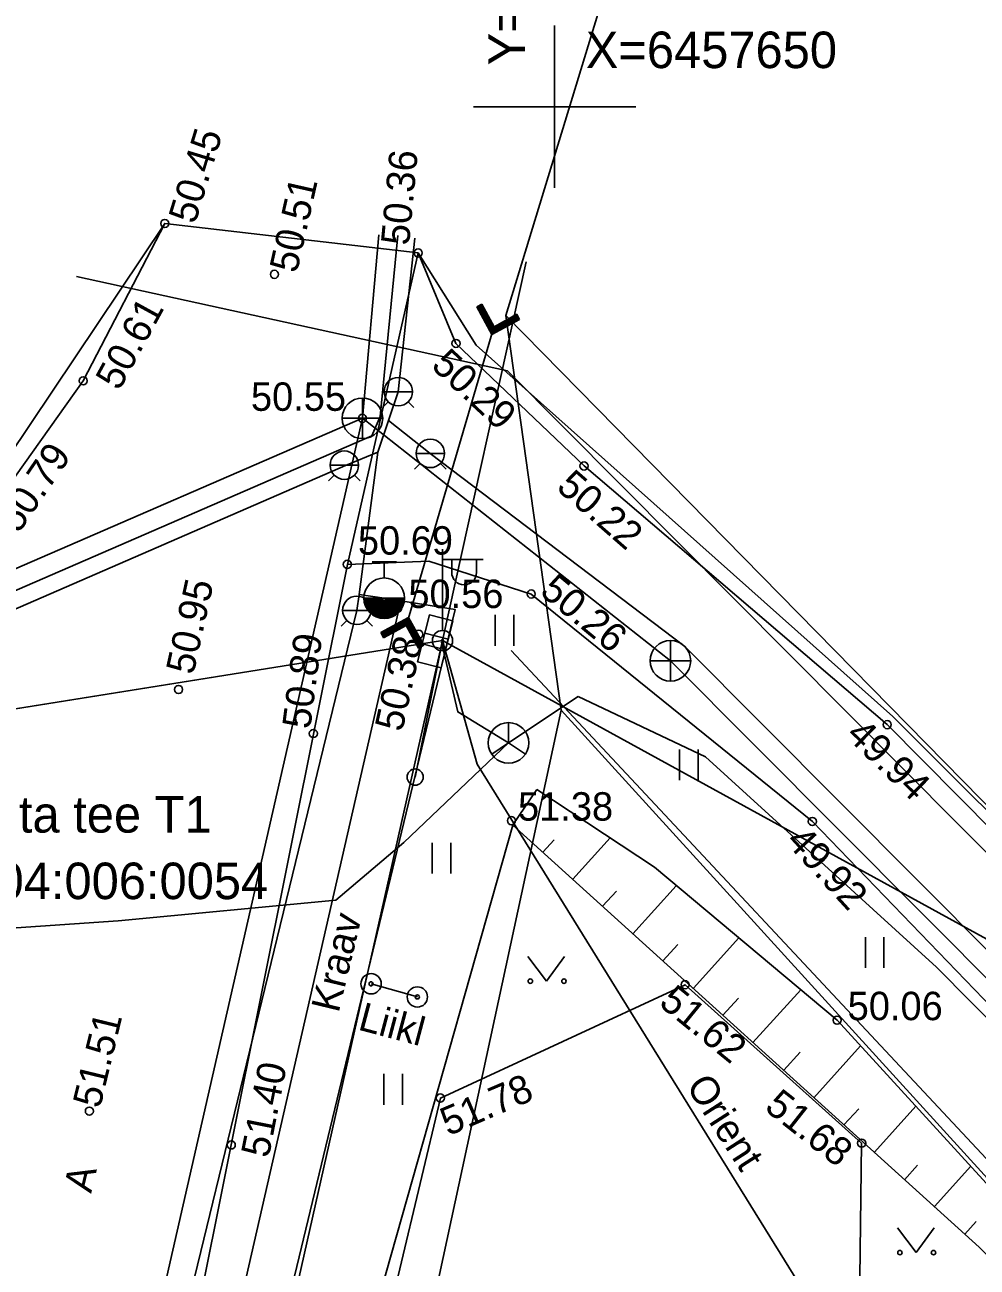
# Model space of a CAD drawing. Extents: x 643556 to 644095, y 6457390 to 6457860.
# Drawn here: x 643936.95 to 643960.41, y 6457621.42 to 6457652.02 of the extents above; entities that cross this region are included whole.
import ezdxf

# ---------------------------------------------------------------- set-up
doc = ezdxf.new("R2010")
doc.units = 0
for name, color, linetype in [('AED', 7, 'Continuous'), ('ELRAJATISMP', 7, 'Continuous'), ('HALJASTUS', 7, 'Continuous'), ('KKAEV', 7, 'Continuous'), ('KORGUS-EH2000', 7, 'Continuous'), ('KPKAABEL', 7, 'Continuous'), ('KTRASS', 7, 'Continuous'), ('LIIKLUS', 7, 'Continuous'), ('MOOTPIIR', 7, 'Continuous'), ('MPKAABEL', 7, 'Continuous'), ('MPOHULIIN', 7, 'Continuous'), ('PIIR', 7, 'Continuous'), ('POST', 7, 'Continuous'), ('RELJEEF', 7, 'Continuous'), ('SIKAEV', 7, 'Continuous'), ('SIOHULIIN', 7, 'Continuous'), ('SITRASS', 7, 'Continuous'), ('TEE', 7, 'Continuous'), ('TRUUP', 7, 'Continuous'), ('VEEKOGU', 7, 'Continuous'), ('VKAEV', 7, 'Continuous'), ('VORK', 7, 'Continuous'), ('VTRASS', 7, 'Continuous')]:
    doc.layers.add(name, color=color, linetype=linetype)

msp = doc.modelspace()

# ---------------------------------------------------------------- linework, layer by layer
at = {"layer": 'AED'}
msp.add_lwpolyline([(643978.866, 6457603.407), (643960.464, 6457621.907), (643948.972, 6457632.307), (643945.325, 6457619.431)], dxfattribs=at)
at = {"layer": 'ELRAJATISMP'}
for p, q in [((643947.382, 6457636.888), (643946.803, 6457637.033)), ((643947.315, 6457636.625), (643946.736, 6457636.77))]:
    msp.add_line(p, q, dxfattribs=at)
msp.add_lwpolyline([(643947.494, 6457637.335), (643947.203, 6457636.177), (643946.624, 6457636.323), (643946.915, 6457637.481)], close=True, dxfattribs=at)
at = {"layer": 'HALJASTUS'}
for p, q in [((643948.539, 6457637.481), (643948.539, 6457636.72)), ((643948.994, 6457637.481), (643948.994, 6457636.72)), ((643948.93, 6457636.606), (643970.79, 6457613.237)), ((643953.083, 6457634.17), (643953.083, 6457633.409)), ((643953.538, 6457634.17), (643953.538, 6457633.409)), ((643946.988, 6457631.87), (643946.988, 6457631.109)), ((643947.443, 6457631.87), (643947.443, 6457631.109)), ((643957.66, 6457629.547), (643957.66, 6457628.786)), ((643958.115, 6457629.547), (643958.115, 6457628.786)), ((643949.34, 6457629.067), (643949.804, 6457628.461)), ((643949.804, 6457628.461), (643950.249, 6457629.067)), ((643945.795, 6457626.179), (643945.795, 6457625.418)), ((643946.25, 6457626.179), (643946.25, 6457625.418)), ((643958.448, 6457622.382), (643958.911, 6457621.775)), ((643958.911, 6457621.775), (643959.357, 6457622.382))]:
    msp.add_line(p, q, dxfattribs=at)
for centre in [(643949.403, 6457628.461), (643950.231, 6457628.461), (643958.51, 6457621.775), (643959.339, 6457621.775)]:
    msp.add_circle(centre, 0.055, dxfattribs=at)
at = {"layer": 'KKAEV'}
for p, q in [((643945.266, 6457641.825), (643945.266, 6457642.825)), ((643944.766, 6457642.325), (643945.766, 6457642.325)), ((643952.856, 6457635.852), (643952.856, 6457636.852)), ((643952.356, 6457636.352), (643953.356, 6457636.352))]:
    msp.add_line(p, q, dxfattribs=at)
for centre in [(643945.266, 6457642.325), (643952.856, 6457636.352)]:
    msp.add_circle(centre, 0.5, dxfattribs=at)
at = {"layer": 'KORGUS-EH2000'}
for centre in [(643940.396, 6457647.124), (643946.639, 6457646.398), (643943.098, 6457645.871), (643947.571, 6457644.169), (643938.386, 6457643.249), (643945.266, 6457642.325), (643950.726, 6457641.151), (643944.895, 6457638.728), (643949.425, 6457637.997), (643946.138, 6457637.652), (643946.655, 6457637.005), (643940.735, 6457635.645), (643958.197, 6457634.779), (643944.056, 6457634.56), (643948.937, 6457632.415), (643956.353, 6457632.395), (643953.217, 6457628.373), (643956.963, 6457627.5), (643947.187, 6457625.583), (643938.538, 6457625.26), (643942.034, 6457624.427), (643957.567, 6457624.471)]:
    msp.add_circle(centre, 0.1, dxfattribs=at)
at = {"layer": 'KPKAABEL'}
msp.add_lwpolyline([(643938.218, 6457645.815), (643948.84, 6457643.496), (643965.527, 6457626.711), (643976.887, 6457615.277), (643983.66, 6457608.51)], dxfattribs=at)
at = {"layer": 'KTRASS'}
for p, q in [((643945.266, 6457642.325), (643945.667, 6457646.843)), ((643931.184, 6457636.223), (643945.266, 6457642.325)), ((643945.266, 6457642.325), (643937.718, 6457609.223)), ((643945.266, 6457642.325), (643952.856, 6457636.352)), ((643952.856, 6457636.352), (643978.051, 6457611.059))]:
    msp.add_line(p, q, dxfattribs=at)
msp.add_lwpolyline([(643946.137, 6457646.826), (643945.707, 6457642.366), (643945.5, 6457641.895), (643931.382, 6457635.769)], dxfattribs=at)
at = {"layer": 'LIIKLUS'}
msp.add_line((643945.479, 6457628.396), (643946.619, 6457628.072), dxfattribs=at)
for centre, radius in [((643945.479, 6457628.396), 0.25), ((643945.479, 6457628.396), 0.05), ((643946.619, 6457628.072), 0.25), ((643946.619, 6457628.072), 0.05)]:
    msp.add_circle(centre, radius, dxfattribs=at)
at = {"layer": 'MOOTPIIR'}
msp.add_lwpolyline([(643926.487, 6457603.427), (643931.732, 6457631.793), (643932.502, 6457638.199), (643935.968, 6457640.534), (643940.396, 6457647.124), (643946.639, 6457646.398), (643948.066, 6457644.123), (643958.339, 6457634.977), (643984.032, 6457609.343), (643983.773, 6457609.022), (643981.784, 6457606.85), (643979.82, 6457602.988), (643977.605, 6457593.134), (643977.002, 6457593.255), (643959.342, 6457596.608), (643939.531, 6457600.236), (643937.641, 6457600.893), (643937.242, 6457600.961), (643930.4, 6457602.127), (643929.613, 6457602.336), (643926.863, 6457603.217)], close=True, dxfattribs=at)
at = {"layer": 'MPKAABEL'}
msp.add_lwpolyline([(643947.239, 6457636.848), (643948.09, 6457633.808), (643956.962, 6457619.497)], dxfattribs=at)
at = {"layer": 'MPOHULIIN'}
for points in [[(643949.304, 6457646.177), (643947.239, 6457636.848), (643941.112, 6457609.662), (643938.647, 6457598.093)], [(643931.166, 6457634.28), (643947.239, 6457636.848), (643973.14, 6457622.646), (643975.811, 6457626.742)]]:
    msp.add_lwpolyline(points, dxfattribs=at)
at = {"layer": 'PIIR'}
msp.add_lwpolyline([(643967.38, 6457704.61), (643958.41, 6457676.33), (643948.8, 6457644.86), (643950.16, 6457635.14), (643942.8, 6457601.01), (643928.3, 6457534.06), (643924.99, 6457523.85), (643912.58, 6457481.9)], dxfattribs=at)
for points in [[(643972.22, 6457621.02), (643948.8, 6457644.86), (643958.41, 6457676.33), (643996.09, 6457661.92)], [(643948.8, 6457644.86), (643972.22, 6457621.02), (643990.15, 6457602.72), (644001.53, 6457592.97), (644042.38, 6457549.93), (644055.9, 6457529.75), (644060.62, 6457519.88), (644074.19, 6457474.41), (644080.83, 6457456.74), (644094.96, 6457424.86), (644088.94, 6457424.49), (644076.23, 6457453.31), (644069.81, 6457464.04), (644070.06, 6457465.98), (644069.7, 6457467.61), (644066.13, 6457478.74), (644051.6, 6457520.91), (644040.39, 6457536.24), (644002.28, 6457577.05), (643979.35, 6457603.09), (643950.16, 6457635.14)], [(643950.16, 6457635.14), (643979.35, 6457603.09), (643976.97, 6457593.64), (643942.8, 6457601.01)]]:
    msp.add_lwpolyline(points, close=True, dxfattribs=at)
at = {"layer": 'POST'}
for p, q in [((643947.239, 6457637.098), (643947.239, 6457639.098)), ((643947.239, 6457638.848), (643948.239, 6457638.848)), ((643947.465, 6457638.527), (643947.465, 6457638.848)), ((643948.078, 6457638.527), (643948.078, 6457638.848)), ((643947.239, 6457636.848), (643946.565, 6457633.487)), ((643947.239, 6457636.848), (643947.239, 6457636.848))]:
    msp.add_line(p, q, dxfattribs=at)
for centre, radius in [((643947.239, 6457636.848), 0.25), ((643947.239, 6457636.848), 0.0234), ((643946.565, 6457633.487), 0.2)]:
    msp.add_circle(centre, radius, dxfattribs=at)
msp.add_arc((643947.772, 6457638.527), 0.306, 180, 0, dxfattribs=at)
at = {"layer": 'RELJEEF'}
for p, q in [((643948.97, 6457632.31), (643949.567, 6457633.182)), ((643949.71, 6457631.64), (643949.99, 6457631.94)), ((643950.45, 6457630.97), (643951.37, 6457631.99)), ((643951.18, 6457630.31), (643951.53, 6457630.68)), ((643951.93, 6457629.63), (643953, 6457630.81)), ((643952.67, 6457628.96), (643953.04, 6457629.36)), ((643953.42, 6457628.29), (643954.54, 6457629.53)), ((643954.89, 6457626.95), (643956.07, 6457628.25)), ((643954.15, 6457627.62), (643954.53, 6457628.04)), ((643955.65, 6457626.27), (643956.05, 6457626.71)), ((643956.39, 6457625.59), (643957.54, 6457626.87)), ((643957.88, 6457624.25), (643958.9, 6457625.38)), ((643957.13, 6457624.92), (643957.5, 6457625.32)), ((643958.62, 6457623.57), (643958.94, 6457623.93)), ((643959.36, 6457622.91), (643960.26, 6457623.9)), ((643960.11, 6457622.23), (643960.39, 6457622.54))]:
    msp.add_line(p, q, dxfattribs=at)
msp.add_lwpolyline([(643949.567, 6457633.182), (643952.463, 6457631.265), (643956.963, 6457627.5), (643961.344, 6457622.717), (643980.328, 6457603.877)], dxfattribs=at)
at = {"layer": 'SIKAEV'}
for p, q in [((643948.866, 6457634.83), (643948.866, 6457634.33)), ((643948.866, 6457634.33), (643948.451, 6457634.055)), ((643948.866, 6457634.33), (643949.281, 6457634.055))]:
    msp.add_line(p, q, dxfattribs=at)
msp.add_circle((643948.866, 6457634.33), 0.5, dxfattribs=at)
at = {"layer": 'SIOHULIIN'}
msp.add_line((643931.166, 6457634.28), (643947.239, 6457636.848), dxfattribs=at)
msp.add_lwpolyline([(643949.304, 6457646.177), (643947.239, 6457636.848), (643941.112, 6457609.662), (643938.647, 6457598.093)], dxfattribs=at)
at = {"layer": 'SITRASS'}
for p, q in [((643950.582, 6457635.474), (643948.866, 6457634.33)), ((643953.719, 6457633.983), (643950.582, 6457635.474)), ((643948.866, 6457634.33), (643946.285, 6457631.874)), ((643959.415, 6457628.809), (643953.719, 6457633.983)), ((643946.285, 6457631.874), (643944.611, 6457630.459)), ((643944.611, 6457630.459), (643939.243, 6457629.944)), ((643939.243, 6457629.944), (643930.877, 6457629.378)), ((643971.695, 6457616.325), (643959.415, 6457628.809))]:
    msp.add_line(p, q, dxfattribs=at)
msp.add_lwpolyline([(643948.866, 6457634.33), (643947.616, 6457635.094), (643947.215, 6457636.814)], dxfattribs=at)
at = {"layer": 'TEE'}
for points in [[(643932.502, 6457638.199), (643935.883, 6457639.734), (643938.386, 6457643.249), (643940.396, 6457647.124)], [(643946.639, 6457646.398), (643944.895, 6457638.728), (643942.034, 6457624.427), (643940.155, 6457615.09), (643937.242, 6457600.961)], [(643946.639, 6457646.398), (643947.571, 6457644.169), (643950.726, 6457641.151), (643958.197, 6457634.779), (643968.709, 6457624.176), (643977.384, 6457615.538), (643983.773, 6457609.022)], [(643944.895, 6457638.728), (643946.902, 6457638.808), (643949.425, 6457637.997), (643956.353, 6457632.395), (643966.338, 6457622.045), (643975.146, 6457613.323), (643981.784, 6457606.85)], [(643950.215, 6457605.232), (643943.051, 6457611.05), (643941.957, 6457611.367), (643942.136, 6457612.026), (643944.332, 6457619.664), (643945.687, 6457619.272), (643947.187, 6457625.583), (643953.217, 6457628.373), (643957.567, 6457624.471), (643957.512, 6457620.489), (643960.827, 6457619.764), (643957.196, 6457603.074), (643956.822, 6457603.155)]]:
    msp.add_lwpolyline(points, dxfattribs=at)
at = {"layer": 'TRUUP'}
for p, q in [((643948.207, 6457645.14), (643948.082, 6457645.072)), ((643948.082, 6457645.072), (643948.454, 6457644.389)), ((643948.107, 6457645.086), (643948.109, 6457645.021)), ((643948.132, 6457645.1), (643948.136, 6457644.972)), ((643948.144, 6457645.106), (643948.483, 6457644.485)), ((643948.156, 6457645.113), (643948.163, 6457644.923)), ((643948.181, 6457645.126), (643948.189, 6457644.875)), ((643948.206, 6457645.14), (643948.216, 6457644.826)), ((643948.207, 6457645.14), (643948.511, 6457644.582)), ((643948.232, 6457645.093), (643948.242, 6457644.777)), ((643948.259, 6457645.044), (643948.269, 6457644.728)), ((643948.285, 6457644.996), (643948.296, 6457644.679)), ((643948.312, 6457644.947), (643948.322, 6457644.631)), ((643948.339, 6457644.898), (643948.349, 6457644.582)), ((643948.365, 6457644.849), (643948.375, 6457644.533)), ((643948.392, 6457644.801), (643948.402, 6457644.484)), ((643948.418, 6457644.752), (643948.429, 6457644.436)), ((643948.445, 6457644.703), (643948.455, 6457644.389)), ((643948.454, 6457644.389), (643949.137, 6457644.761)), ((643948.472, 6457644.654), (643948.48, 6457644.403)), ((643948.483, 6457644.485), (643949.103, 6457644.824)), ((643948.511, 6457644.582), (643949.069, 6457644.886)), ((643948.622, 6457644.642), (643948.627, 6457644.483)), ((643948.647, 6457644.656), (643948.652, 6457644.496)), ((643948.671, 6457644.669), (643948.676, 6457644.51)), ((643948.696, 6457644.683), (643948.701, 6457644.523)), ((643948.72, 6457644.696), (643948.725, 6457644.537)), ((643948.745, 6457644.709), (643948.75, 6457644.55)), ((643948.769, 6457644.723), (643948.775, 6457644.563)), ((643948.794, 6457644.736), (643948.799, 6457644.577)), ((643948.819, 6457644.75), (643948.824, 6457644.59)), ((643948.843, 6457644.763), (643948.848, 6457644.604)), ((643948.868, 6457644.776), (643948.873, 6457644.617)), ((643948.892, 6457644.79), (643948.898, 6457644.63)), ((643948.917, 6457644.803), (643948.922, 6457644.644)), ((643948.942, 6457644.817), (643948.947, 6457644.657)), ((643948.966, 6457644.83), (643948.971, 6457644.671)), ((643948.991, 6457644.843), (643948.996, 6457644.684)), ((643949.015, 6457644.857), (643949.02, 6457644.697)), ((643949.04, 6457644.87), (643949.045, 6457644.711)), ((643949.064, 6457644.884), (643949.07, 6457644.724)), ((643949.069, 6457644.886), (643949.137, 6457644.761)), ((643949.091, 6457644.847), (643949.094, 6457644.738)), ((643949.117, 6457644.798), (643949.119, 6457644.751)), ((643946.374, 6457637.322), (643948.483, 6457644.485)), ((643948.498, 6457644.605), (643948.504, 6457644.416)), ((643948.524, 6457644.589), (643948.529, 6457644.429)), ((643948.548, 6457644.602), (643948.553, 6457644.443)), ((643948.573, 6457644.616), (643948.578, 6457644.456)), ((643948.597, 6457644.629), (643948.603, 6457644.47)), ((643946.403, 6457637.418), (643945.719, 6457637.046)), ((643946.374, 6457637.322), (643945.753, 6457636.983)), ((643946.185, 6457637.138), (643946.18, 6457637.297)), ((643946.21, 6457637.151), (643946.205, 6457637.311)), ((643946.235, 6457637.165), (643946.229, 6457637.324)), ((643946.259, 6457637.178), (643946.254, 6457637.337)), ((643946.284, 6457637.192), (643946.279, 6457637.351)), ((643946.308, 6457637.205), (643946.303, 6457637.364)), ((643946.333, 6457637.218), (643946.328, 6457637.378)), ((643946.358, 6457637.202), (643946.352, 6457637.391)), ((643946.713, 6457636.701), (643946.374, 6457637.322)), ((643946.385, 6457637.153), (643946.377, 6457637.404)), ((643946.412, 6457637.104), (643946.402, 6457637.418)), ((643946.775, 6457636.735), (643946.403, 6457637.418)), ((643946.438, 6457637.055), (643946.428, 6457637.372)), ((643946.465, 6457637.007), (643946.455, 6457637.323)), ((643945.787, 6457636.921), (643945.719, 6457637.046)), ((643945.739, 6457637.009), (643945.738, 6457637.056)), ((643945.766, 6457636.96), (643945.762, 6457637.069)), ((643946.346, 6457637.225), (643945.787, 6457636.921)), ((643945.792, 6457636.924), (643945.787, 6457637.083)), ((643945.817, 6457636.937), (643945.812, 6457637.096)), ((643945.841, 6457636.95), (643945.836, 6457637.11)), ((643945.866, 6457636.964), (643945.861, 6457637.123)), ((643945.891, 6457636.977), (643945.885, 6457637.136)), ((643945.915, 6457636.991), (643945.91, 6457637.15)), ((643945.94, 6457637.004), (643945.935, 6457637.163)), ((643945.964, 6457637.017), (643945.959, 6457637.177)), ((643945.989, 6457637.031), (643945.984, 6457637.19)), ((643946.013, 6457637.044), (643946.008, 6457637.203)), ((643946.038, 6457637.058), (643946.033, 6457637.217)), ((643946.063, 6457637.071), (643946.057, 6457637.23)), ((643946.087, 6457637.084), (643946.082, 6457637.244)), ((643946.112, 6457637.098), (643946.107, 6457637.257)), ((643946.136, 6457637.111), (643946.131, 6457637.27)), ((643946.161, 6457637.125), (643946.156, 6457637.284)), ((643946.65, 6457636.667), (643946.346, 6457637.225)), ((643946.491, 6457636.958), (643946.481, 6457637.274)), ((643946.518, 6457636.909), (643946.508, 6457637.225)), ((643946.545, 6457636.86), (643946.534, 6457637.176)), ((643946.571, 6457636.811), (643946.561, 6457637.128)), ((643946.598, 6457636.763), (643946.588, 6457637.079)), ((643946.624, 6457636.714), (643946.614, 6457637.03)), ((643946.651, 6457636.667), (643946.641, 6457636.981)), ((643946.65, 6457636.667), (643946.775, 6457636.735)), ((643946.676, 6457636.681), (643946.667, 6457636.933)), ((643946.7, 6457636.694), (643946.694, 6457636.884)), ((643946.725, 6457636.708), (643946.721, 6457636.835)), ((643946.749, 6457636.721), (643946.747, 6457636.786))]:
    msp.add_line(p, q, dxfattribs=at)
at = {"layer": 'VEEKOGU'}
msp.add_lwpolyline([(643946.21, 6457637.828), (643947.547, 6457637.618), (643943.325, 6457620.071), (643942.202, 6457620.3)], close=True, dxfattribs=at)
at = {"layer": 'VKAEV'}
for p, q in [((643945.799, 6457642.981), (643946.499, 6457642.981)), ((643945.901, 6457642.733), (643945.761, 6457642.593)), ((643946.396, 6457642.733), (643946.536, 6457642.593)), ((643946.589, 6457641.46), (643947.289, 6457641.46)), ((643944.47, 6457641.171), (643945.17, 6457641.171)), ((643946.692, 6457641.213), (643946.552, 6457641.073)), ((643947.187, 6457641.213), (643947.326, 6457641.073)), ((643944.572, 6457640.924), (643944.433, 6457640.784)), ((643945.067, 6457640.924), (643945.207, 6457640.784)), ((643945.502, 6457638.793), (643946.102, 6457638.793)), ((643945.802, 6457638.393), (643945.802, 6457638.793)), ((643945.302, 6457637.893), (643946.302, 6457637.893)), ((643944.88, 6457637.347), (643944.741, 6457637.207)), ((643944.778, 6457637.594), (643945.478, 6457637.594)), ((643945.375, 6457637.347), (643945.515, 6457637.207))]:
    msp.add_line(p, q, dxfattribs=at)
for centre, radius in [((643946.149, 6457642.981), 0.35), ((643946.939, 6457641.46), 0.35), ((643944.82, 6457641.171), 0.35), ((643945.802, 6457637.893), 0.5), ((643945.128, 6457637.594), 0.35)]:
    msp.add_circle(centre, radius, dxfattribs=at)
for radius in [0.475, 0.45, 0.425, 0.4, 0.375, 0.35, 0.325, 0.3, 0.275, 0.25, 0.225, 0.2, 0.175, 0.15, 0.125, 0.1, 0.075, 0.05]:
    msp.add_arc((643945.802, 6457637.893), radius, 180, 0, dxfattribs=at)
at = {"layer": 'VORK'}
for p, q in [((643950, 6457652), (643950, 6457648)), ((643948, 6457650), (643952, 6457650))]:
    msp.add_line(p, q, dxfattribs=at)
at = {"layer": 'VTRASS'}
msp.add_line((643945.183, 6457637.981), (643945.802, 6457637.893), dxfattribs=at)
for points in [[(643936.389, 6457599.993), (643938.19, 6457609.086), (643945.128, 6457637.594), (643945.183, 6457637.981), (643945.649, 6457641.493), (643945.91, 6457642.27), (643946.149, 6457642.981), (643946.554, 6457646.761)], [(643945.91, 6457642.27), (643946.939, 6457641.46), (643953.21, 6457636.705), (643978.051, 6457611.768), (643982.469, 6457607.035)], [(643931.41, 6457635.321), (643944.846, 6457641.164), (643945.649, 6457641.493)]]:
    msp.add_lwpolyline(points, dxfattribs=at)

# ---------------------------------------------------------------- texts
at = {"layer": 'KORGUS-EH2000'}
for s, rotation, p in [(' 50.45', 73.0665, (643941.066, 6457646.837)), (' 50.36', 84.6138, (643946.39, 6457646.309)), (' 50.51', 77.2495, (643943.592, 6457645.626)), (' 50.61', 61.3567, (643939.146, 6457642.753)), (' 50.29', 317.0372, (643946.741, 6457643.766)), (' 50.79', 55.7284, (643936.646, 6457639.253)), (' 50.22', 318.8923, (643949.82, 6457640.757)), (' 50.95', 77.5995, (643941.044, 6457635.732)), (' 50.26', 320.3839, (643949.406, 6457638.174)), (' 50.89', 82.6181, (643943.946, 6457634.396)), (' 50.38', 77.4671, (643946.189, 6457634.328)), (' 49.94', 315.8816, (643956.965, 6457634.671)), (' 49.92', 312.4941, (643955.496, 6457632.076)), (' 51.62', 320.8135, (643952.34, 6457628.043)), (' 51.51', 76.3978, (643938.738, 6457625.055)), (' 51.40', 78.8633, (643942.904, 6457623.832)), (' 51.78', 23.1409, (643947.138, 6457624.536)), (' 51.68', 321.7597, (643954.94, 6457625.464))]:
    msp.add_text(s, height=0.7, rotation=rotation, dxfattribs=at).set_placement(p)
for s, p in [(' 50.55', (643942.259, 6457642.509)), (' 50.69', (643944.895, 6457638.967)), (' 50.56', (643946.138, 6457637.652)), (' 51.38', (643948.84, 6457632.415)), (' 50.06', (643956.963, 6457627.5))]:
    msp.add_text(s, height=0.7, dxfattribs=at).set_placement(p)
at = {"layer": 'LIIKLUS'}
msp.add_text('Liikl', height=0.7, rotation=345.1497, dxfattribs=at).set_placement((643945.131, 6457627.273))
at = {"layer": 'MPKAABEL'}
msp.add_text('Orient', height=0.7, rotation=302.6992, dxfattribs=at).set_placement((643953.226, 6457625.88))
at = {"layer": 'PIIR'}
for s, p in [('Uuta tee T1', (643935.263, 6457632.12)), ('17004:006:0054', (643934.243, 6457630.481))]:
    msp.add_text(s, height=0.9, dxfattribs=at).set_placement(p)
at = {"layer": 'TEE'}
msp.add_text('A', height=0.7, rotation=76.6517, dxfattribs=at).set_placement((643938.58, 6457623.219))
at = {"layer": 'VEEKOGU'}
msp.add_text('Kraav', height=0.7, rotation=76.4477, dxfattribs=at).set_placement((643944.678, 6457627.66))
at = {"layer": 'VORK'}
msp.add_text('Y=643950', height=0.9, rotation=90, dxfattribs=at).set_placement((643949.271, 6457651.019))
msp.add_text('X=6457650', height=0.9, dxfattribs=at).set_placement((643950.77, 6457650.95))

doc.saveas('drawing.dxf')
